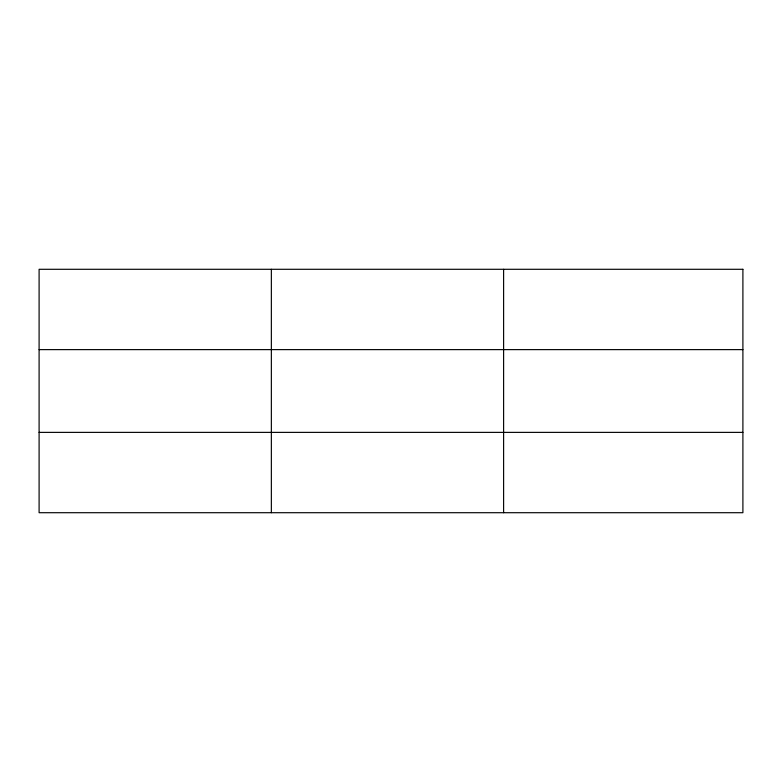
<?xml version="1.0" encoding="UTF-8"?>
<svg xmlns="http://www.w3.org/2000/svg" width="782" height="782" viewBox="0 0 782 782"><rect width="100%" height="100%" fill="white"/><g stroke="black" fill="none" stroke-linecap="round" stroke-linejoin="round"><path stroke-width="1.17" d="M271.354 269.291L271.354 512.709M503.608 269.291L503.608 512.709M39.1 349.622L742.9 349.622M39.1 432.378L742.9 432.378M742.9 269.291L742.9 512.709L39.1 512.709L39.1 269.291L742.9 269.291"/></g></svg>
